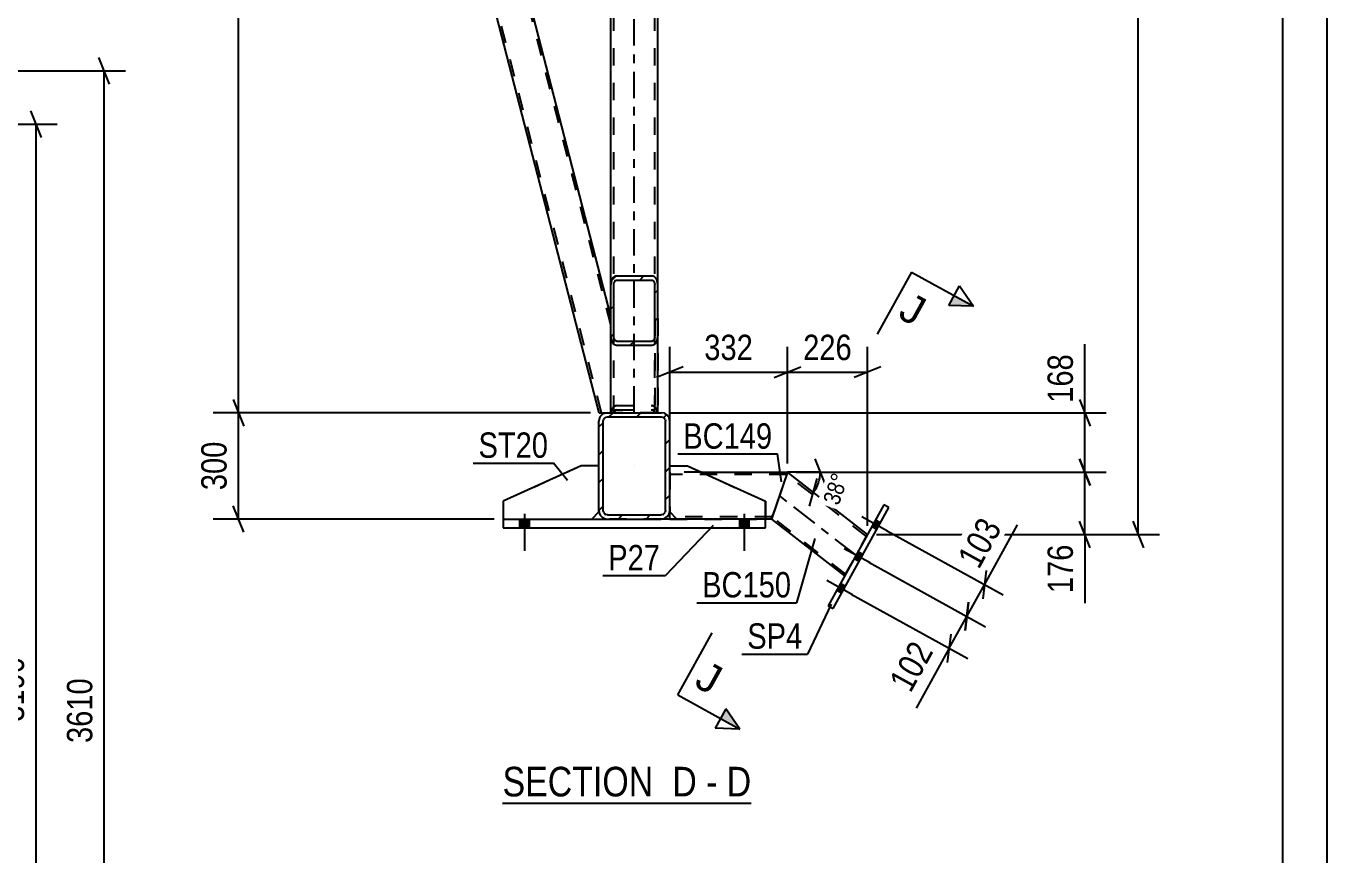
# Model space of a CAD drawing. Header units: millimetres. Extents: x -74 to 767, y -422 to 172.
# Drawn here: x 619.8 to 766.6, y -82.5 to 11.1 of the extents above; entities that cross this region are included whole.
import ezdxf

# ---------------------------------------------------------------- set-up
doc = ezdxf.new("R2010")
doc.units = ezdxf.units.MM
doc.linetypes.add('DXK_LINE_DOT2', pattern=[3.9198, 1.9599, -1.9599])
doc.linetypes.add('DXK_LINE_DOT3', pattern=[5.9187, 2.979, -0.9799, 0.9799, -0.9799])
doc.styles.add('Arial', font='ARIAL.TTF', dxfattribs={"height": 0.2})
doc.styles.add('Arial Narrow', font='ARIALN.TTF', dxfattribs={"height": 0.2})

# ---------------------------------------------------------------- blocks, each defined once
blk = doc.blocks.new('Unknown-389632863-1162')
at = {"color": 5, "linetype": 'Continuous'}
for p, q in [((766.64, -421.78), (766.64, 172.22)), ((761.64, -416.78), (761.64, 167.22))]:
    blk.add_line(p, q, dxfattribs=at)
blk = doc.blocks.new('Unknown-389632863-16 - 2210')
at = {"color": 6, "linetype": 'Continuous'}
blk.add_line((673.59, -76.64), (701.66, -76.64), dxfattribs=at)
at = {"color": 0, "linetype": 'Continuous'}
for points in [[(691.7, -75.89), (691.7, -72.39), (673.59, -72.39), (673.59, -75.89)], [(695.52, -75.89), (695.52, -72.39), (692.75, -72.39), (692.75, -75.89)], [(697.84, -75.89), (697.84, -72.39), (696.57, -72.39), (696.57, -75.89)], [(701.66, -75.89), (701.66, -72.39), (698.89, -72.39), (698.89, -75.89)]]:
    blk.add_wipeout(points, dxfattribs=at)
at = {"color": 7, "linetype": 'Continuous', "style": 'Arial Narrow'}
for s, p in [('SECTION ', (673.59, -75.89)), ('D', (692.75, -75.89)), ('D', (698.89, -75.89)), ('-', (696.57, -75.89))]:
    blk.add_text(s, height=3.34, dxfattribs=at).set_placement(p)
blk = doc.blocks.new('Part-389632863-2239 - 2210')
at = {"color": 7, "linetype": 'DXK_LINE_DOT2'}
for p, q in [((692.46, -43.78), (692.46, -38.58)), ((692.46, -38.58), (694.46, -38.58)), ((694.46, -38.58), (703.26, -42.58)), ((693.26, -44.58), (692.46, -43.78)), ((703.26, -42.58), (703.26, -44.58)), ((703.26, -44.58), (693.26, -44.58))]:
    blk.add_line(p, q, dxfattribs=at)
blk = doc.blocks.new('Bolt-389632863-2274 - 2210')
at = {"linetype": 'Continuous'}
blk.add_hatch(color=1, dxfattribs=at).paths.add_polyline_path([(675.52, -45.58), (676.6, -45.58), (676.6, -44.58), (675.52, -44.58)])
blk.add_hatch(color=1, dxfattribs=at).paths.add_polyline_path([(675.52, -45.58), (676.6, -45.58), (676.6, -44.58), (675.52, -44.58)])
at = {"color": 1, "linetype": 'Continuous'}
for p, q in [((676.06, -43.98), (676.06, -48.18)), ((676.06, -43.98), (676.06, -48.18)), ((675.52, -44.58), (675.52, -45.58)), ((675.52, -44.58), (675.52, -45.58)), ((676.6, -44.58), (676.6, -45.58)), ((676.6, -44.58), (676.6, -45.58))]:
    blk.add_line(p, q, dxfattribs=at)
blk = doc.blocks.new('Part-389632863-2242 - 2210')
at = {"color": 2, "linetype": 'Continuous'}
for p, q in [((692.46, -38.58), (694.46, -38.58)), ((694.46, -38.58), (703.26, -42.58)), ((692.46, -43.78), (692.46, -43.62)), ((693.26, -44.58), (692.46, -43.78)), ((703.26, -44.58), (703.26, -42.58))]:
    blk.add_line(p, q, dxfattribs=at)
at = {"color": 7, "linetype": 'DXK_LINE_DOT2'}
for p, q in [((692.46, -43.62), (692.46, -38.58)), ((703.26, -44.58), (693.26, -44.58))]:
    blk.add_line(p, q, dxfattribs=at)
blk = doc.blocks.new('Part-389632863-2249 - 2210')
at = {"color": 2, "linetype": 'Continuous'}
for p, q in [((682.46, -38.58), (673.66, -42.58)), ((684.46, -38.58), (682.46, -38.58)), ((673.66, -42.58), (673.66, -44.58)), ((684.46, -43.78), (683.66, -44.58)), ((684.46, -43.62), (684.46, -43.78))]:
    blk.add_line(p, q, dxfattribs=at)
at = {"color": 7, "linetype": 'DXK_LINE_DOT2'}
for p, q in [((684.46, -43.62), (684.46, -38.58)), ((673.66, -44.58), (683.66, -44.58))]:
    blk.add_line(p, q, dxfattribs=at)
blk = doc.blocks.new('Part-389632863-2370 - 2210')
at = {"color": 7, "linetype": 'DXK_LINE_DOT2'}
for p, q in [((685.82, 83.02), (691.1, 83.02)), ((685.82, 68.53), (685.82, 83.02)), ((686.14, -32.58), (686.14, 83.02)), ((690.78, -32.58), (690.78, 83.02)), ((691.1, 68.53), (691.1, 83.02)), ((685.82, -32.58), (685.82, -18.09)), ((691.1, -32.58), (691.1, -18.09)), ((691.1, -32.58), (685.82, -32.58))]:
    blk.add_line(p, q, dxfattribs=at)
at = {"color": 7, "linetype": 'DXK_LINE_DOT3'}
blk.add_line((688.46, -32.58), (688.46, 83.02), dxfattribs=at)
at = {"color": 2, "linetype": 'Continuous'}
for p, q in [((685.82, -18.09), (685.82, 68.53)), ((691.1, -18.09), (691.1, 68.53))]:
    blk.add_line(p, q, dxfattribs=at)
blk = doc.blocks.new('Bolt-389632863-2276 - 2210')
at = {"linetype": 'Continuous'}
for points in [[(715.82, -45.77), (716.25, -45), (715.69, -44.69), (715.26, -45.46)], [(715.82, -45.77), (716.25, -45), (715.69, -44.69), (715.26, -45.46)], [(715.82, -45.77), (716.25, -45), (715.69, -44.69), (715.26, -45.46)], [(713.84, -49.36), (714.27, -48.59), (713.71, -48.28), (713.28, -49.05)], [(713.84, -49.36), (714.27, -48.59), (713.71, -48.28), (713.28, -49.05)], [(711.86, -52.95), (712.28, -52.18), (711.72, -51.87), (711.3, -52.64)], [(711.86, -52.95), (712.28, -52.18), (711.72, -51.87), (711.3, -52.64)], [(711.86, -52.95), (712.28, -52.18), (711.72, -51.87), (711.3, -52.64)]]:
    blk.add_hatch(color=1, dxfattribs=at).paths.add_polyline_path(points)
at = {"color": 1, "linetype": 'Continuous'}
for p, q in [((717.05, -45.95), (714.15, -44.34)), ((717.05, -45.95), (714.15, -44.34)), ((717.05, -45.95), (714.15, -44.34)), ((715.82, -45.77), (715.26, -45.46)), ((715.82, -45.77), (715.26, -45.46)), ((715.82, -45.77), (715.26, -45.46)), ((716.25, -45), (715.69, -44.69)), ((716.25, -45), (715.69, -44.69)), ((716.25, -45), (715.69, -44.69)), ((715.07, -49.54), (712.16, -47.93)), ((715.07, -49.54), (712.16, -47.93)), ((714.27, -48.59), (713.71, -48.28)), ((714.27, -48.59), (713.71, -48.28)), ((713.84, -49.36), (713.28, -49.05)), ((713.84, -49.36), (713.28, -49.05)), ((713.09, -53.13), (710.18, -51.52)), ((713.09, -53.13), (710.18, -51.52)), ((713.09, -53.13), (710.18, -51.52)), ((711.86, -52.95), (711.3, -52.64)), ((711.86, -52.95), (711.3, -52.64)), ((711.86, -52.95), (711.3, -52.64)), ((712.28, -52.18), (711.72, -51.87)), ((712.28, -52.18), (711.72, -51.87)), ((712.28, -52.18), (711.72, -51.87))]:
    blk.add_line(p, q, dxfattribs=at)
blk = doc.blocks.new('Part-389632863-2379 - 2210')
at = {"linetype": 'Continuous'}
h = blk.add_hatch(dxfattribs=at)
h.set_pattern_fill('', scale=0.7, style=0, pattern_type=0)
h.set_pattern_definition([(45, (685.8154, -24.0177), (-1.57154, 1.57154), [])])
h.paths.add_polyline_path([(685.82, -18.09), (685.82, -24.02), (685.86, -24.38), (686, -24.69), (686.21, -24.89), (686.46, -24.97), (690.46, -24.97), (690.7, -24.89), (690.91, -24.69), (691.05, -24.38), (691.1, -24.02), (691.1, -18.09), (691.05, -17.73), (690.91, -17.42), (690.7, -17.21), (690.46, -17.14), (686.46, -17.14), (686.21, -17.21), (686, -17.42), (685.86, -17.73)])
h.paths.add_polyline_path([(686.23, -17.75), (686.33, -17.65), (686.46, -17.62), (690.46, -17.62), (690.58, -17.65), (690.68, -17.75), (690.75, -17.91), (690.78, -18.09), (690.78, -24.02), (690.75, -24.2), (690.68, -24.35), (690.58, -24.46), (690.46, -24.49), (686.46, -24.49), (686.33, -24.46), (686.23, -24.35), (686.16, -24.2), (686.14, -24.02), (686.14, -18.09), (686.16, -17.91)])
at = {"color": 2, "linetype": 'Continuous'}
for p, q in [((686.46, -17.14), (686.21, -17.21)), ((686.33, -17.65), (686.46, -17.62)), ((686.46, -17.14), (690.46, -17.14)), ((686.46, -17.62), (690.46, -17.62)), ((690.7, -17.21), (690.46, -17.14)), ((690.46, -17.62), (690.58, -17.65)), ((685.86, -17.73), (685.82, -18.09)), ((685.82, -24.02), (685.82, -18.09)), ((686.14, -18.09), (686.16, -17.91)), ((686.14, -24.02), (686.14, -18.09)), ((690.75, -17.91), (690.78, -18.09)), ((690.78, -24.02), (690.78, -18.09)), ((691.1, -18.09), (691.05, -17.73)), ((691.1, -24.02), (691.1, -18.09)), ((685.82, -32.58), (685.82, -24.02)), ((685.82, -24.02), (685.86, -24.38)), ((686.16, -24.2), (686.14, -24.02)), ((686.21, -24.89), (686.46, -24.97)), ((686.46, -24.49), (686.33, -24.46)), ((686.46, -24.49), (690.46, -24.49)), ((690.58, -24.46), (690.46, -24.49)), ((690.46, -24.97), (690.7, -24.89)), ((690.78, -24.02), (690.75, -24.2)), ((691.05, -24.38), (691.1, -24.02)), ((691.1, -32.58), (691.1, -24.02)), ((686.46, -24.97), (690.46, -24.97))]:
    blk.add_line(p, q, dxfattribs=at)
at = {"color": 7, "linetype": 'DXK_LINE_DOT2'}
for p, q in [((685.82, -24.02), (685.82, -18.09)), ((686.14, -32.58), (686.14, -18.09)), ((690.78, -32.58), (690.78, -18.09)), ((691.1, -24.02), (691.1, -18.09)), ((686.21, -31.85), (686.46, -31.78)), ((686.46, -32.26), (686.33, -32.29)), ((686.46, -31.78), (690.46, -31.78)), ((686.46, -32.26), (690.46, -32.26)), ((690.46, -31.78), (690.7, -31.85)), ((690.58, -32.29), (690.46, -32.26)), ((685.82, -32.58), (691.1, -32.58)), ((685.84, -32.58), (685.86, -32.37)), ((686.14, -32.58), (686.16, -32.58)), ((686.16, -32.55), (686.16, -32.58)), ((690.76, -32.58), (690.75, -32.55)), ((691.05, -32.37), (691.08, -32.58))]:
    blk.add_line(p, q, dxfattribs=at)
at = {"color": 2, "linetype": 'Continuous'}
for centre, radius, start, end in [((686.71, -17.92), 0.863, 124.9769, 167.0015), ((690.21, -17.92), 0.863, 12.9985, 55.0231), ((686.58, -18.01), 0.432, 124.9769, 167.0015), ((690.33, -18.01), 0.432, 12.9985, 55.0231), ((686.71, -24.19), 0.863, 192.9985, 235.0231), ((686.58, -24.1), 0.432, 192.9985, 235.0231), ((690.33, -24.1), 0.432, 304.9769, 347.0015), ((690.21, -24.19), 0.863, 304.9769, 347.0015)]:
    blk.add_arc(centre, radius, start, end, dxfattribs=at)
at = {"color": 7, "linetype": 'DXK_LINE_DOT2'}
for centre, radius, start, end in [((686.71, -32.56), 0.863, 124.9769, 167.0015), ((686.58, -32.65), 0.432, 124.9769, 167.0015), ((690.33, -32.65), 0.432, 12.9985, 55.0231), ((690.21, -32.56), 0.863, 12.9985, 55.0231)]:
    blk.add_arc(centre, radius, start, end, dxfattribs=at)
blk = doc.blocks.new('Part-389632863-2252 - 2210')
at = {"color": 7, "linetype": 'DXK_LINE_DOT2'}
for p, q in [((682.46, -38.58), (673.66, -42.58)), ((684.46, -38.58), (682.46, -38.58)), ((684.46, -43.78), (684.46, -38.58)), ((673.66, -42.58), (673.66, -44.58)), ((683.66, -44.58), (684.46, -43.78)), ((673.66, -44.58), (683.66, -44.58))]:
    blk.add_line(p, q, dxfattribs=at)
blk = doc.blocks.new('Part-389632863-2349 - 2210')
at = {"color": 7, "linetype": 'DXK_LINE_DOT2'}
for p, q in [((692.46, -39.34), (692.46, -39.3)), ((692.46, -39.3), (692.46, -43.78)), ((696.04, -39.3), (692.46, -39.3)), ((705.66, -39.54), (692.46, -39.54)), ((692.46, -44.44), (692.46, -44.1)), ((692.46, -44.34), (692.46, -44.32)), ((704.01, -44.34), (692.46, -44.34)), ((692.46, -44.58), (703.26, -44.58))]:
    blk.add_line(p, q, dxfattribs=at)
at = {"color": 2, "linetype": 'Continuous'}
for p, q in [((696.04, -39.3), (705.74, -39.3)), ((705.74, -39.3), (703.93, -44.58)), ((692.46, -44.1), (692.46, -43.78)), ((692.46, -44.54), (692.46, -44.1)), ((692.46, -44.58), (692.46, -44.54)), ((703.93, -44.58), (703.26, -44.58))]:
    blk.add_line(p, q, dxfattribs=at)
blk = doc.blocks.new('Bolt-389632863-2278 - 2210')
at = {"linetype": 'Continuous'}
blk.add_hatch(color=1, dxfattribs=at).paths.add_polyline_path([(700.32, -45.58), (701.4, -45.58), (701.4, -44.58), (700.32, -44.58)])
blk.add_hatch(color=1, dxfattribs=at).paths.add_polyline_path([(700.32, -45.58), (701.4, -45.58), (701.4, -44.58), (700.32, -44.58)])
at = {"color": 1, "linetype": 'Continuous'}
for p, q in [((700.86, -43.98), (700.86, -48.18)), ((700.86, -43.98), (700.86, -48.18)), ((700.32, -44.58), (700.32, -45.58)), ((700.32, -44.58), (700.32, -45.58)), ((701.4, -44.58), (701.4, -45.58)), ((701.4, -44.58), (701.4, -45.58))]:
    blk.add_line(p, q, dxfattribs=at)
blk = doc.blocks.new('Part-389632863-2307 - 2210')
at = {"linetype": 'Continuous'}
h = blk.add_hatch(dxfattribs=at)
h.set_pattern_fill('', scale=0.7, style=0, pattern_type=0)
h.set_pattern_definition([(45, (684.4554, -43.6212), (-1.57154, 1.57154), [])])
h.paths.add_polyline_path([(684.46, -33.54), (684.46, -43.62), (684.53, -43.99), (684.74, -44.3), (685.05, -44.51), (685.42, -44.58), (691.5, -44.58), (691.86, -44.51), (692.17, -44.3), (692.38, -43.99), (692.46, -43.62), (692.46, -33.54), (692.38, -33.17), (692.17, -32.86), (691.86, -32.65), (691.5, -32.58), (685.42, -32.58), (685.05, -32.65), (684.74, -32.86), (684.53, -33.17)])
h.paths.add_polyline_path([(685.08, -33.2), (685.23, -33.1), (685.42, -33.06), (691.5, -33.06), (691.68, -33.1), (691.83, -33.2), (691.94, -33.36), (691.98, -33.54), (691.98, -43.62), (691.94, -43.8), (691.83, -43.96), (691.68, -44.06), (691.5, -44.1), (685.42, -44.1), (685.23, -44.06), (685.08, -43.96), (684.97, -43.8), (684.94, -43.62), (684.94, -33.54), (684.97, -33.36)])
at = {"color": 2, "linetype": 'Continuous'}
for p, q in [((684.53, -33.17), (684.46, -33.54)), ((684.46, -43.62), (684.46, -33.54)), ((684.94, -33.54), (684.97, -33.36)), ((684.94, -43.62), (684.94, -33.54)), ((685.42, -32.58), (685.05, -32.65)), ((685.23, -33.1), (685.42, -33.06)), ((685.42, -32.58), (691.5, -32.58)), ((685.42, -33.06), (691.5, -33.06)), ((691.86, -32.65), (691.5, -32.58)), ((691.5, -33.06), (691.68, -33.1)), ((691.94, -33.36), (691.98, -33.54)), ((691.98, -43.62), (691.98, -33.54)), ((692.46, -33.54), (692.38, -33.17)), ((692.46, -43.62), (692.46, -33.54)), ((684.46, -43.62), (684.53, -43.99)), ((684.97, -43.8), (684.94, -43.62)), ((691.98, -43.62), (691.94, -43.8)), ((692.38, -43.99), (692.46, -43.62)), ((685.05, -44.51), (685.42, -44.58)), ((685.42, -44.1), (685.23, -44.06)), ((685.42, -44.1), (691.5, -44.1)), ((685.42, -44.58), (691.5, -44.58)), ((691.68, -44.06), (691.5, -44.1)), ((691.5, -44.58), (691.86, -44.51))]:
    blk.add_line(p, q, dxfattribs=at)
at = {"color": 7, "linetype": 'DXK_LINE_DOT3'}
blk.add_line((688.46, -38.58), (688.46, -38.58), dxfattribs=at)
at = {"color": 2, "linetype": 'Continuous'}
for centre, radius, start, end in [((685.42, -33.54), 0.96, 112.5, 157.5), ((685.42, -33.54), 0.48, 112.5, 157.5), ((691.5, -33.54), 0.48, 22.5, 67.5), ((691.5, -33.54), 0.96, 22.5, 67.5), ((685.42, -43.62), 0.96, 202.5, 247.5), ((685.42, -43.62), 0.48, 202.5, 247.5), ((691.5, -43.62), 0.48, 292.5, 337.5), ((691.5, -43.62), 0.96, 292.5, 337.5)]:
    blk.add_arc(centre, radius, start, end, dxfattribs=at)
blk = doc.blocks.new('Part-389632863-36369 - 2210')
at = {"color": 2, "linetype": 'Continuous'}
for p, q in [((659.21, 81.4), (655.88, 80.19)), ((685.82, -21.68), (659.21, 81.4)), ((655.43, 80.02), (655.46, 80.04)), ((684.5, -32.58), (655.43, 80.02)), ((655.46, 80.04), (655.88, 80.19)), ((684.5, -32.58), (685.42, -32.58))]:
    blk.add_line(p, q, dxfattribs=at)
at = {"color": 7, "linetype": 'DXK_LINE_DOT2'}
for p, q in [((685.82, -22.64), (658.98, 81.32)), ((659.17, 81.39), (659.21, 81.4)), ((655.56, 80.07), (655.88, 80.19)), ((684.75, -32.58), (655.66, 80.11)), ((655.67, 80.11), (655.66, 80.11)), ((655.66, 80.11), (655.67, 80.11)), ((655.71, 80.13), (655.67, 80.11)), ((685.82, -32.58), (685.82, -21.68)), ((685.42, -32.58), (685.82, -32.58))]:
    blk.add_line(p, q, dxfattribs=at)
blk = doc.blocks.new('Part-389632863-2336 - 2210')
at = {"color": 2, "linetype": 'Continuous'}
for p, q in [((716.64, -42.98), (710.35, -54.36)), ((710.91, -54.67), (717.2, -43.29)), ((717.2, -43.29), (716.64, -42.98)), ((710.35, -54.36), (710.91, -54.67))]:
    blk.add_line(p, q, dxfattribs=at)
blk = doc.blocks.new('Part-389632863-2346 - 2210')
at = {"color": 2, "linetype": 'Continuous'}
for p, q in [((673.66, -44.58), (673.66, -45.58)), ((673.66, -44.58), (685.42, -44.58)), ((703.26, -44.58), (691.5, -44.58)), ((703.26, -45.58), (703.26, -44.58)), ((673.66, -45.58), (703.26, -45.58))]:
    blk.add_line(p, q, dxfattribs=at)
at = {"color": 7, "linetype": 'DXK_LINE_DOT2'}
blk.add_line((691.5, -44.58), (685.42, -44.58), dxfattribs=at)
blk = doc.blocks.new('Part-389632863-2364 - 2210')
at = {"color": 7, "linetype": 'DXK_LINE_DOT2'}
for p, q in [((685.82, -32.58), (685.82, -21.94)), ((686.14, -32.58), (686.14, -21.94)), ((690.78, -21.94), (690.78, -32.58)), ((691.1, -21.94), (691.1, -32.58)), ((686.33, -31.82), (686.21, -31.85)), ((686.46, -31.78), (686.33, -31.82)), ((686.33, -32.29), (686.46, -32.26)), ((686.46, -31.78), (690.46, -31.78)), ((686.46, -32.26), (690.46, -32.26)), ((690.68, -31.85), (690.46, -31.78)), ((690.46, -32.26), (690.58, -32.29)), ((690.7, -31.85), (690.68, -31.85)), ((685.82, -32.58), (691.1, -32.58)), ((685.86, -32.37), (685.84, -32.58)), ((686.16, -32.58), (686.16, -32.55)), ((690.75, -32.55), (690.76, -32.58)), ((690.78, -32.58), (690.76, -32.58)), ((691.08, -32.58), (691.05, -32.37))]:
    blk.add_line(p, q, dxfattribs=at)
for centre, radius, start, end in [((686.71, -32.56), 0.863, 124.977, 167.0016), ((686.58, -32.65), 0.432, 124.977, 167.0016), ((690.33, -32.65), 0.432, 12.9984, 55.023), ((690.21, -32.56), 0.863, 12.9984, 55.023)]:
    blk.add_arc(centre, radius, start, end, dxfattribs=at)
blk = doc.blocks.new('Part-389632863-2369 - 2210')
at = {"color": 2, "linetype": 'Continuous'}
for p, q in [((705.74, -39.3), (704.1, -44.1)), ((714.79, -46.33), (705.74, -39.3)), ((703.94, -44.54), (703.93, -44.58)), ((703.93, -44.58), (712.2, -51.01)), ((703.94, -44.54), (704.1, -44.1))]:
    blk.add_line(p, q, dxfattribs=at)
at = {"color": 7, "linetype": 'DXK_LINE_DOT2'}
for p, q in [((714.67, -46.54), (705.66, -39.54)), ((704.1, -44.1), (703.98, -44.44)), ((712.32, -50.79), (704.01, -44.34)), ((712.2, -51.01), (714.79, -46.33))]:
    blk.add_line(p, q, dxfattribs=at)
at = {"color": 7, "linetype": 'DXK_LINE_DOT3'}
blk.add_line((713.49, -48.67), (704.84, -41.94), dxfattribs=at)
blk = doc.blocks.new('Part-389632863-31870 - 2210')
at = {"color": 7, "linetype": 'DXK_LINE_DOT2'}
for p, q in [((682.46, -38.58), (673.66, -42.58)), ((684.46, -38.58), (682.46, -38.58)), ((684.46, -43.78), (684.46, -38.58)), ((673.66, -42.58), (673.66, -44.58)), ((683.66, -44.58), (684.46, -43.78)), ((673.66, -44.58), (683.66, -44.58))]:
    blk.add_line(p, q, dxfattribs=at)
blk = doc.blocks.new('StraightDimension-389632863-6539 - 5629')
at = {"color": 7, "linetype": 'Continuous'}
for p, q in [((621.54, -1.5), (620.34, 1.5)), ((598.27, 0), (623.34, 0)), ((620.94, -127.6), (620.94, 0)), ((620.34, -126.1), (621.54, -129.1)), ((598.27, -127.6), (623.34, -127.6))]:
    blk.add_line(p, q, dxfattribs=at)
at = {"color": 0}
blk.add_wipeout([(620.19, -59.54), (615.99, -59.54), (615.99, -68.06), (620.19, -68.06)], dxfattribs=at)
at = {"color": 3, "style": 'Arial Narrow'}
blk.add_text('3190', height=2.863, rotation=90.0002, dxfattribs=at).set_placement((619.59, -67.46))
blk = doc.blocks.new('StraightDimension-389632863-22105 - 5629')
at = {"color": 7, "linetype": 'Continuous'}
for p, q in [((629.24, 4.5), (628.04, 7.5)), ((598.27, 6), (631.04, 6)), ((628.64, -138.4), (628.64, 6)), ((628.04, -136.9), (629.24, -139.9)), ((598.27, -138.4), (631.04, -138.4))]:
    blk.add_line(p, q, dxfattribs=at)
at = {"color": 0}
blk.add_wipeout([(627.89, -61.94), (623.69, -61.94), (623.69, -70.46), (627.89, -70.46)], dxfattribs=at)
at = {"color": 3, "style": 'Arial Narrow'}
blk.add_text('3610', height=2.863, rotation=90.0002, dxfattribs=at).set_placement((627.29, -69.86))
blk = doc.blocks.new('StraightDimension-389632863-25273 - 2210')
at = {"color": 7, "linetype": 'Continuous'}
for p, q in [((745.93, 89.24), (744.73, 92.24)), ((704.73, 90.74), (747.73, 90.74)), ((745.33, -46.33), (745.33, 90.74)), ((744.73, -44.83), (745.93, -47.83)), ((715.79, -46.33), (747.73, -46.33))]:
    blk.add_line(p, q, dxfattribs=at)
at = {"color": 0}
blk.add_wipeout([(744.58, 26.46), (740.38, 26.46), (740.38, 17.95), (744.58, 17.95)], dxfattribs=at)
at = {"color": 3, "style": 'Arial Narrow'}
blk.add_text('3427', height=2.863, rotation=90.0002, dxfattribs=at).set_placement((743.98, 18.55))
blk = doc.blocks.new('AngleDimension-389632863-24872 - 2210')
at = {"color": 7, "linetype": 'Continuous'}
for p, q in [((708.85, -37.8), (710.05, -40.8)), ((709.45, -39.3), (705.74, -39.3)), ((708.67, -41.57), (705.74, -39.3)), ((706.74, -39.3), (709.45, -39.3)), ((708.22, -43.13), (709.11, -40.02))]:
    blk.add_line(p, q, dxfattribs=at)
blk.add_arc((705.74, -39.3), 3.71, 322.1524, 0, dxfattribs=at)
at = {"color": 0}
blk.add_wipeout([(713.16, -39.57), (710.51, -38.66), (709.12, -42.73), (711.76, -43.64)], dxfattribs=at)
at = {"color": 3, "style": 'Arial Narrow'}
blk.add_text('38°', height=1.909, rotation=71.0754, dxfattribs=at).set_placement((711.52, -43.13))
blk = doc.blocks.new('StraightDimension-389632863-38604 - 2210')
at = {"color": 7, "linetype": 'Continuous'}
for p, q in [((644.4, 78.39), (643.2, 81.39)), ((654.05, 79.89), (640.95, 79.89)), ((643.8, -32.58), (643.8, 79.89)), ((643.2, -31.08), (644.4, -34.08)), ((683.5, -32.58), (640.95, -32.58))]:
    blk.add_line(p, q, dxfattribs=at)
at = {"color": 0}
blk.add_wipeout([(643.05, 27.91), (638.85, 27.91), (638.85, 19.4), (643.05, 19.4)], dxfattribs=at)
at = {"color": 3, "style": 'Arial Narrow'}
blk.add_text('2812', height=2.863, rotation=90.0002, dxfattribs=at).set_placement((642.45, 20))
blk = doc.blocks.new('StraightDimension-389632863-25427 - 2210')
at = {"color": 7, "linetype": 'Continuous'}
for p, q in [((738.71, -37.8), (739.91, -40.8)), ((706.74, -39.3), (741.71, -39.3)), ((739.31, -46.33), (739.31, -39.3)), ((739.91, -47.83), (738.71, -44.83)), ((715.79, -46.33), (741.71, -46.33)), ((739.31, -46.33), (739.31, -54.06)), ((739.31, -46.33), (739.31, -54.06))]:
    blk.add_line(p, q, dxfattribs=at)
at = {"color": 0}
blk.add_wipeout([(738.56, -46.85), (734.36, -46.85), (734.36, -53.54), (738.56, -53.54)], dxfattribs=at)
at = {"color": 3, "style": 'Arial Narrow'}
blk.add_text('176', height=2.863, rotation=90.0002, dxfattribs=at).set_placement((737.96, -52.94))
blk = doc.blocks.new('StraightDimension-389632863-24844 - 2210')
at = {"color": 7, "linetype": 'Continuous'}
for p, q in [((692.46, -37.58), (692.46, -25.14)), ((705.74, -38.3), (705.74, -25.14)), ((693.96, -27.39), (690.96, -28.59)), ((704.24, -28.59), (707.24, -27.39)), ((692.46, -27.99), (705.74, -27.99))]:
    blk.add_line(p, q, dxfattribs=at)
at = {"color": 0}
blk.add_wipeout([(702.44, -27.24), (702.44, -23.04), (695.76, -23.04), (695.76, -27.24)], dxfattribs=at)
at = {"color": 3, "style": 'Arial Narrow'}
blk.add_text('332', height=2.863, dxfattribs=at).set_placement((696.36, -26.64))
blk = doc.blocks.new('StraightDimension-389632863-25426 - 2210')
at = {"color": 7, "linetype": 'Continuous'}
for p, q in [((739.31, -32.58), (739.31, -24.85)), ((739.31, -32.58), (739.31, -24.85)), ((738.71, -31.08), (739.91, -34.08)), ((692.5, -32.58), (741.71, -32.58)), ((739.31, -39.3), (739.31, -32.58)), ((739.91, -40.8), (738.71, -37.8)), ((706.74, -39.3), (741.71, -39.3))]:
    blk.add_line(p, q, dxfattribs=at)
at = {"color": 0}
blk.add_wipeout([(738.56, -25.37), (734.36, -25.37), (734.36, -32.06), (738.56, -32.06)], dxfattribs=at)
at = {"color": 3, "style": 'Arial Narrow'}
blk.add_text('168', height=2.863, rotation=90.0002, dxfattribs=at).set_placement((737.96, -31.46))
blk = doc.blocks.new('StraightDimension-389632863-24843 - 2210')
at = {"color": 7, "linetype": 'Continuous'}
for p, q in [((705.74, -38.3), (705.74, -25.14)), ((714.79, -45.33), (714.79, -25.14)), ((704.24, -28.59), (707.24, -27.39)), ((716.29, -27.39), (713.29, -28.59)), ((705.74, -27.99), (714.79, -27.99))]:
    blk.add_line(p, q, dxfattribs=at)
at = {"color": 0}
blk.add_wipeout([(713.61, -27.24), (713.61, -23.04), (706.92, -23.04), (706.92, -27.24)], dxfattribs=at)
at = {"color": 3, "style": 'Arial Narrow'}
blk.add_text('226', height=2.863, dxfattribs=at).set_placement((707.52, -26.64))
blk = doc.blocks.new('StraightDimension-389632863-38605 - 2210')
at = {"color": 7, "linetype": 'Continuous'}
for p, q in [((643.2, -31.08), (644.4, -34.08)), ((683.5, -32.58), (640.95, -32.58)), ((643.8, -44.58), (643.8, -32.58)), ((644.4, -46.08), (643.2, -43.08)), ((672.66, -44.58), (640.95, -44.58))]:
    blk.add_line(p, q, dxfattribs=at)
at = {"color": 0}
blk.add_wipeout([(643.05, -35.24), (638.85, -35.24), (638.85, -41.92), (643.05, -41.92)], dxfattribs=at)
at = {"color": 3, "style": 'Arial Narrow'}
blk.add_text('300', height=2.863, rotation=90.0002, dxfattribs=at).set_placement((642.45, -41.32))
blk = doc.blocks.new('StraightDimension-389632863-44729 - 2210')
at = {"color": 7, "linetype": 'Continuous'}
for p, q in [((716.91, -45.87), (730.08, -53.15)), ((714.93, -49.46), (728.09, -56.74)), ((728.18, -50.38), (727.78, -53.59)), ((725.99, -55.58), (727.98, -51.99)), ((725.79, -57.18), (726.19, -53.97))]:
    blk.add_line(p, q, dxfattribs=at)
at = {"color": 0}
blk.add_wipeout([(730.81, -45.31), (727.13, -43.28), (723.9, -49.13), (727.57, -51.16)], dxfattribs=at)
at = {"color": 7, "linetype": 'Continuous'}
blk.add_line((727.98, -51.99), (731.72, -45.22), dxfattribs=at)
blk.add_line((727.98, -51.99), (731.72, -45.22), dxfattribs=at)
at = {"color": 3, "style": 'Arial Narrow'}
blk.add_text('103', height=2.863, rotation=61.0773, dxfattribs=at).set_placement((727.34, -50.35))
blk = doc.blocks.new('StraightDimension-389632863-44730 - 2210')
at = {"color": 7, "linetype": 'Continuous'}
for p, q in [((714.93, -49.46), (728.09, -56.74)), ((712.95, -53.05), (726.11, -60.32)), ((726.19, -53.97), (725.79, -57.18)), ((724.01, -59.16), (725.99, -55.58)), ((723.81, -60.77), (724.21, -57.56))]:
    blk.add_line(p, q, dxfattribs=at)
at = {"color": 0}
blk.add_wipeout([(723.1, -59.26), (719.42, -57.23), (716.19, -63.08), (719.87, -65.11)], dxfattribs=at)
at = {"color": 7, "linetype": 'Continuous'}
blk.add_line((724.01, -59.16), (720.27, -65.93), dxfattribs=at)
blk.add_line((724.01, -59.16), (720.27, -65.93), dxfattribs=at)
at = {"color": 3, "style": 'Arial Narrow'}
blk.add_text('102', height=2.863, rotation=61.0773, dxfattribs=at).set_placement((719.63, -64.3))
blk = doc.blocks.new('Mark-389632863-2332 - 2210')
at = {"color": 0}
blk.add_wipeout([(707.42, -59.22), (707.42, -56.22), (701.21, -56.22), (701.21, -59.22)], dxfattribs=at)
blk.add_wipeout([(707.42, -59.22), (707.42, -56.22), (701.21, -56.22), (701.21, -59.22)], dxfattribs=at)
at = {"color": 30, "linetype": 'Continuous'}
for p in [(710.66, -54.2), (700.61, -59.82)]:
    blk.add_line(p, (708.02, -59.82), dxfattribs=at)
at = {"color": 3, "style": 'Arial Narrow'}
blk.add_text('SP4', height=2.863, dxfattribs=at).set_placement((701.21, -59.22))
blk = doc.blocks.new('Mark-389632863-2342 - 2210')
at = {"color": 0}
blk.add_wipeout([(691.37, -50.37), (691.37, -47.37), (685.52, -47.37), (685.52, -50.37)], dxfattribs=at)
blk.add_wipeout([(691.37, -50.37), (691.37, -47.37), (685.52, -47.37), (685.52, -50.37)], dxfattribs=at)
at = {"color": 30, "linetype": 'Continuous'}
for p in [(697.38, -45.3), (684.92, -50.97)]:
    blk.add_line(p, (691.97, -50.97), dxfattribs=at)
at = {"color": 3, "style": 'Arial Narrow'}
blk.add_text('P27', height=2.863, dxfattribs=at).set_placement((685.52, -50.37))
blk = doc.blocks.new('Mark-389632863-25463 - 2210')
at = {"color": 0}
blk.add_wipeout([(678.73, -37.67), (678.73, -34.67), (670.88, -34.67), (670.88, -37.67)], dxfattribs=at)
blk.add_wipeout([(678.73, -37.67), (678.73, -34.67), (670.88, -34.67), (670.88, -37.67)], dxfattribs=at)
at = {"color": 30, "linetype": 'Continuous'}
for p in [(670.28, -38.27), (680.94, -40.25)]:
    blk.add_line(p, (679.33, -38.27), dxfattribs=at)
at = {"color": 3, "style": 'Arial Narrow'}
blk.add_text('ST20', height=2.863, dxfattribs=at).set_placement((670.88, -37.67))
blk = doc.blocks.new('Mark-389632863-25492 - 2210')
at = {"color": 0}
blk.add_wipeout([(706.17, -53.43), (706.17, -50.43), (696.12, -50.43), (696.12, -53.43)], dxfattribs=at)
blk.add_wipeout([(706.17, -53.43), (706.17, -50.43), (696.12, -50.43), (696.12, -53.43)], dxfattribs=at)
at = {"color": 30, "linetype": 'Continuous'}
for p in [(708.83, -46.78), (695.52, -54.03)]:
    blk.add_line(p, (706.77, -54.03), dxfattribs=at)
at = {"color": 3, "style": 'Arial Narrow'}
blk.add_text('BC150', height=2.863, dxfattribs=at).set_placement((696.12, -53.43))
blk = doc.blocks.new('Mark-389632863-25499 - 2210')
at = {"color": 0}
blk.add_wipeout([(704.04, -36.64), (704.04, -33.64), (693.99, -33.64), (693.99, -36.64)], dxfattribs=at)
blk.add_wipeout([(704.04, -36.64), (704.04, -33.64), (693.99, -33.64), (693.99, -36.64)], dxfattribs=at)
at = {"color": 30, "linetype": 'Continuous'}
for p in [(693.39, -37.24), (705.07, -40.38)]:
    blk.add_line(p, (704.64, -37.24), dxfattribs=at)
at = {"color": 3, "style": 'Arial Narrow'}
blk.add_text('BC149', height=2.863, dxfattribs=at).set_placement((693.99, -36.64))
blk = doc.blocks.new('SectionMark-389632863-26567 - 2210')
at = {"linetype": 'Continuous'}
for points in [[(723.94, -20.46), (724.55, -19.36), (726.73, -20.57)], [(698.17, -67.09), (698.78, -65.99), (700.36, -68.29)]]:
    blk.add_hatch(color=6, dxfattribs=at).paths.add_polyline_path(points)
at = {"color": 6, "linetype": 'Continuous'}
for p, q in [((723.94, -20.46), (725.15, -18.27)), ((725.15, -18.27), (726.73, -20.57)), ((726.73, -20.57), (723.94, -20.46)), ((698.78, -65.99), (697.57, -68.18)), ((700.36, -68.29), (698.78, -65.99)), ((700.36, -68.29), (697.57, -68.18))]:
    blk.add_line(p, q, dxfattribs=at)
at = {"color": 0, "linetype": 'Continuous'}
for points in [[(720.11, -22.91), (721.8, -19.85), (719.76, -18.72), (718.07, -21.78)], [(697.13, -64.51), (698.82, -61.44), (696.78, -60.31), (695.08, -63.38)]]:
    blk.add_wipeout(points, dxfattribs=at)
at = {"color": 6, "linetype": 'Continuous'}
for p, q in [((719.73, -16.7), (715.86, -23.7)), ((719.73, -16.7), (726.73, -20.57)), ((693.36, -64.43), (697.23, -57.42)), ((693.36, -64.43), (700.36, -68.29))]:
    blk.add_line(p, q, dxfattribs=at)
at = {"color": 3, "linetype": 'Continuous', "style": 'Arial'}
for p in [(718.07, -21.78), (695.08, -63.38)]:
    blk.add_text('J', height=3.34, rotation=-28.9229, dxfattribs=at).set_placement(p)

msp = doc.modelspace()

# ---------------------------------------------------------------- block references
for name in ['Unknown-389632863-1162', 'Part-389632863-2370 - 2210', 'Part-389632863-36369 - 2210', 'Part-389632863-2379 - 2210', 'Part-389632863-2364 - 2210', 'Part-389632863-2307 - 2210', 'Part-389632863-2249 - 2210', 'Part-389632863-2252 - 2210', 'Part-389632863-31870 - 2210', 'Part-389632863-2239 - 2210', 'Part-389632863-2242 - 2210', 'Part-389632863-2349 - 2210', 'Part-389632863-2369 - 2210', 'Bolt-389632863-2274 - 2210', 'Bolt-389632863-2278 - 2210', 'Part-389632863-2336 - 2210', 'Part-389632863-2346 - 2210', 'Bolt-389632863-2276 - 2210']:
    msp.add_blockref(name, (0, 0))

# ---------------------------------------------------------------- next in the draw order: block references
for name in ['StraightDimension-389632863-25273 - 2210', 'StraightDimension-389632863-38604 - 2210', 'StraightDimension-389632863-6539 - 5629', 'Mark-389632863-2342 - 2210', 'Unknown-389632863-16 - 2210']:
    msp.add_blockref(name, (0, 0))

# ---------------------------------------------------------------- next in the draw order: block references
for name in ['StraightDimension-389632863-22105 - 5629', 'StraightDimension-389632863-38605 - 2210', 'AngleDimension-389632863-24872 - 2210']:
    msp.add_blockref(name, (0, 0))

# ---------------------------------------------------------------- next in the draw order: block references
for name in ['Mark-389632863-25463 - 2210', 'StraightDimension-389632863-25427 - 2210']:
    msp.add_blockref(name, (0, 0))

# ---------------------------------------------------------------- next in the draw order: block references
for name in ['StraightDimension-389632863-24844 - 2210', 'Mark-389632863-2332 - 2210']:
    msp.add_blockref(name, (0, 0))

# ---------------------------------------------------------------- next in the draw order: block references
for name in ['StraightDimension-389632863-25426 - 2210', 'Mark-389632863-25492 - 2210']:
    msp.add_blockref(name, (0, 0))

# ---------------------------------------------------------------- next in the draw order: block references
msp.add_blockref('StraightDimension-389632863-24843 - 2210', (0, 0))

# ---------------------------------------------------------------- next in the draw order: block references
for name in ['Mark-389632863-25499 - 2210', 'StraightDimension-389632863-44729 - 2210']:
    msp.add_blockref(name, (0, 0))

# ---------------------------------------------------------------- next in the draw order: block references
msp.add_blockref('StraightDimension-389632863-44730 - 2210', (0, 0))

# ---------------------------------------------------------------- next in the draw order: block references
msp.add_blockref('SectionMark-389632863-26567 - 2210', (0, 0))

doc.saveas('drawing.dxf')
